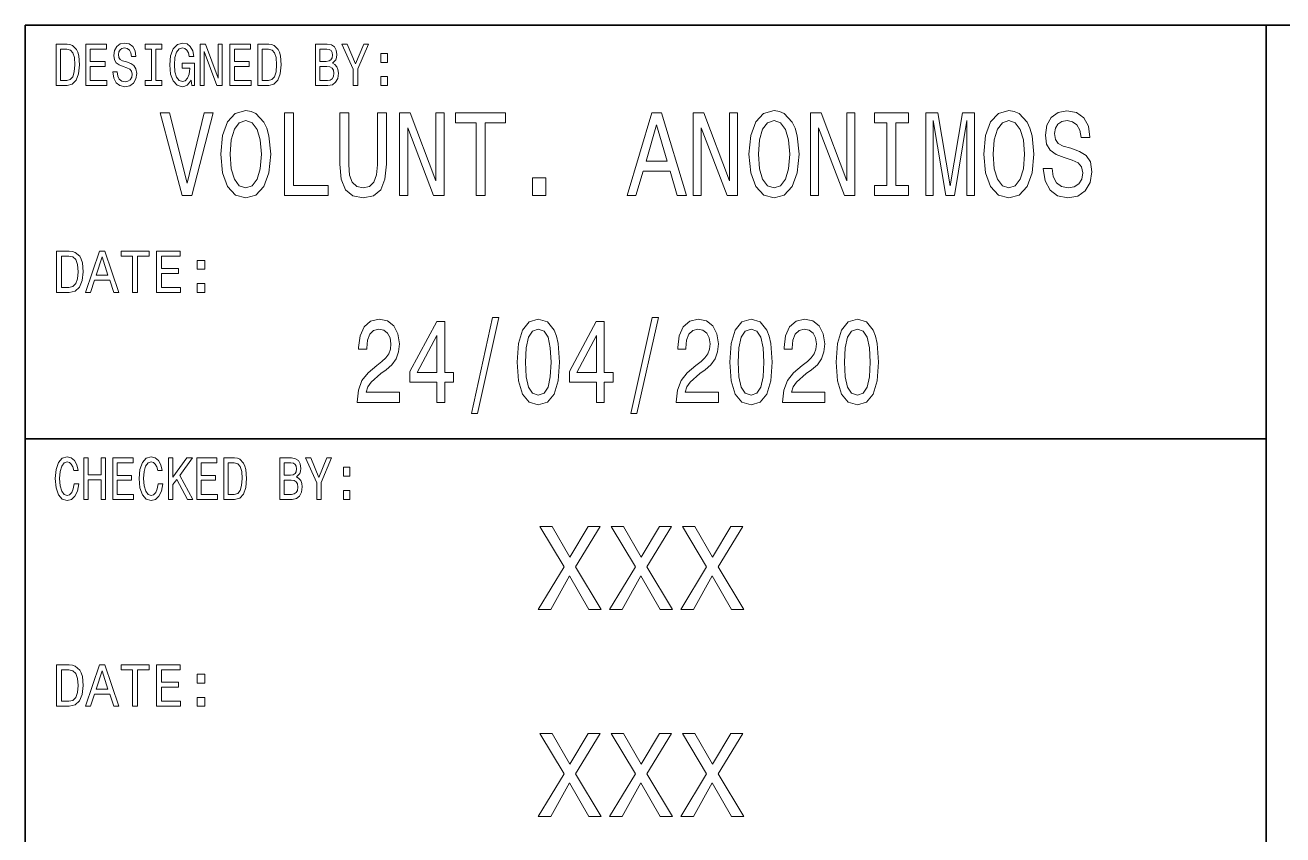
# Model space of a CAD drawing. Extents: x 0 to 594, y 0 to 420.
# Drawn here: x 394 to 439.61, y 40.61 to 69.96 of the extents above; entities that cross this region are included whole.
import ezdxf

# ---------------------------------------------------------------- set-up
doc = ezdxf.new("R2010")
doc.units = 0

msp = doc.modelspace()

# ---------------------------------------------------------------- linework, layer by layer
at = {"color": 7, "lineweight": 35}
for p, q in [((394, 9.96312), (394, 69.96312)), ((394, 69.96312), (584, 69.96312)), ((439, 13.96312), (439, 69.96312)), ((394, 54.96312), (439, 54.96312))]:
    msp.add_line(p, q, dxfattribs=at)
at = {"color": 7, "lineweight": 13}
for points in [[(395.520691, 69.274261), (395.119751, 69.274261), (395.119751, 67.774261), (395.520691, 67.774261), (395.709869, 67.821815), (395.850433, 67.966621), (395.937225, 68.202217), (395.968445, 68.524261), (395.940704, 68.852791), (395.905975, 68.982475), (395.857391, 69.08622), (395.716797, 69.226707), (395.624817, 69.261292)], [(395.508514, 69.094864), (395.640442, 69.062447), (395.730682, 68.96302), (395.784485, 68.785789), (395.801849, 68.524261), (395.782745, 68.271378), (395.728943, 68.094147), (395.636963, 67.988235), (395.508514, 67.953659), (395.281158, 67.953659), (395.281158, 69.094864)], [(396.202759, 67.774261), (396.966431, 67.774261), (396.966431, 67.955818), (396.362427, 67.955818), (396.362427, 68.463745), (396.900482, 68.463745), (396.900482, 68.643135), (396.362427, 68.643135), (396.362427, 69.092705), (396.952545, 69.092705), (396.952545, 69.274261), (396.202759, 69.274261)], [(397.33783, 68.269218), (397.179901, 68.269218), (397.2146, 68.040115), (397.301392, 67.871521), (397.435028, 67.769936), (397.61554, 67.733192), (397.794312, 67.767776), (397.927948, 67.862877), (398.013, 68.012016), (398.04422, 68.208702), (398.018188, 68.385933), (397.945313, 68.500488), (397.827271, 68.576134), (397.669342, 68.632332), (397.533966, 68.673393), (397.445435, 68.720947), (397.395111, 68.790115), (397.379486, 68.898178), (397.395111, 68.995445), (397.440247, 69.068932), (397.509674, 69.118645), (397.605133, 69.135933), (397.702301, 69.114319), (397.778687, 69.055962), (397.82901, 68.958702), (397.853302, 68.826859), (398.011261, 68.826859), (398.011261, 68.831177), (397.98349, 69.034348), (397.901917, 69.185646), (397.773468, 69.280746), (397.599915, 69.313164), (397.443726, 69.280746), (397.322235, 69.189964), (397.24411, 69.049477), (397.216339, 68.86792), (397.238922, 68.705818), (397.304871, 68.595589), (397.408997, 68.522102), (397.551331, 68.465904), (397.691895, 68.416191), (397.79776, 68.368645), (397.862, 68.299477), (397.884552, 68.187088), (397.863739, 68.072533), (397.809937, 67.986076), (397.728363, 67.932045), (397.622467, 67.914749), (397.504456, 67.93853), (397.414215, 68.00769), (397.356934, 68.120079)], [(398.577057, 67.955818), (398.354889, 67.955818), (398.354889, 67.774261), (398.958893, 67.774261), (398.958893, 67.955818), (398.736725, 67.955818), (398.736725, 69.092705), (398.958893, 69.092705), (398.958893, 69.274261), (398.354889, 69.274261), (398.354889, 69.092705), (398.577057, 69.092705)], [(400.019318, 67.975273), (400.048828, 67.774261), (400.13562, 67.774261), (400.13562, 68.584778), (399.696503, 68.584778), (399.696503, 68.401062), (399.967255, 68.401062), (399.967255, 68.388092), (399.946442, 68.189247), (399.8909, 68.042274), (399.805847, 67.949333), (399.699982, 67.919075), (399.58197, 67.957977), (399.48996, 68.074692), (399.430969, 68.267059), (399.410126, 68.530746), (399.42923, 68.792274), (399.488251, 68.984634), (399.58197, 69.101349), (399.708649, 69.142418), (399.795441, 69.120804), (399.866608, 69.060287), (399.918671, 68.958702), (399.948181, 68.822533), (400.119995, 68.822533), (400.07486, 69.030022), (399.989838, 69.185646), (399.870056, 69.280746), (399.719086, 69.315331), (399.52121, 69.261292), (399.371948, 69.103516), (399.276489, 68.85495), (399.24353, 68.524261), (399.276489, 68.191406), (399.371948, 67.942848), (399.512543, 67.785065), (399.689575, 67.733192), (399.788483, 67.750488), (399.877014, 67.793716), (399.953369, 67.869362)], [(400.35083, 67.774261), (400.494873, 67.774261), (400.494873, 69.004089), (400.956543, 67.774261), (401.142242, 67.774261), (401.142242, 69.274261), (400.99646, 69.274261), (400.99646, 68.044434), (400.540009, 69.274261), (400.35083, 69.274261)], [(401.42688, 67.774261), (402.190552, 67.774261), (402.190552, 67.955818), (401.586578, 67.955818), (401.586578, 68.463745), (402.124603, 68.463745), (402.124603, 68.643135), (401.586578, 68.643135), (401.586578, 69.092705), (402.176666, 69.092705), (402.176666, 69.274261), (401.42688, 69.274261)], [(402.834442, 69.274261), (402.433533, 69.274261), (402.433533, 67.774261), (402.834442, 67.774261), (403.023621, 67.821815), (403.164215, 67.966621), (403.251007, 68.202217), (403.282227, 68.524261), (403.254456, 68.852791), (403.219757, 68.982475), (403.171173, 69.08622), (403.030579, 69.226707), (402.938599, 69.261292)], [(402.822296, 69.094864), (402.954224, 69.062447), (403.044464, 68.96302), (403.098267, 68.785789), (403.115631, 68.524261), (403.096527, 68.271378), (403.042725, 68.094147), (402.950745, 67.988235), (402.822296, 67.953659), (402.59494, 67.953659), (402.59494, 69.094864)], [(405.142792, 68.584778), (405.264282, 68.710144), (405.295532, 68.794434), (405.305939, 68.898178), (405.283386, 69.060287), (405.215698, 69.177002), (405.106354, 69.248322), (404.953613, 69.274261), (404.524933, 69.274261), (404.524933, 67.774261), (404.977905, 67.774261), (405.139313, 67.80452), (405.259064, 67.893135), (405.33371, 68.03363), (405.359741, 68.223831), (405.344116, 68.351349), (405.30246, 68.45726), (405.234772, 68.535065)], [(404.920624, 68.651787), (404.684601, 68.651787), (404.684601, 69.094864), (404.934509, 69.094864), (405.028259, 69.081902), (405.094208, 69.042992), (405.134125, 68.97599), (405.14801, 68.876564), (405.132385, 68.777145), (405.090729, 68.707977), (405.019562, 68.664749)], [(406.060913, 67.774261), (406.060913, 68.381607), (406.456635, 69.276421), (406.276123, 69.276421), (405.97934, 68.565331), (405.679077, 69.276421), (405.48645, 69.276421), (405.899506, 68.368645), (405.899506, 67.774261)], [(406.895752, 68.612877), (407.135254, 68.612877), (407.135254, 68.934921), (406.895752, 68.934921)], [(404.958832, 67.953659), (404.684601, 67.953659), (404.684601, 68.47023), (404.943207, 68.47023), (405.052551, 68.455101), (405.130646, 68.409706), (405.17749, 68.331902), (405.193115, 68.219505), (405.17749, 68.100632), (405.134125, 68.018501), (405.061218, 67.968788)], [(406.895752, 67.774261), (407.135254, 67.774261), (407.135254, 68.096306), (406.895752, 68.096306)], [(400.485901, 66.787613), (399.870636, 64.232857), (399.237701, 66.787613), (398.901764, 66.787613), (399.693848, 63.783291), (400.047455, 63.783291), (400.821838, 66.787613)], [(401.090576, 65.283295), (401.154236, 64.60894), (401.338104, 64.111824), (401.624512, 63.804905), (401.999329, 63.701157), (402.370605, 63.804905), (402.660583, 64.111824), (402.840912, 64.60894), (402.908081, 65.283295), (402.840912, 65.953323), (402.763123, 66.225655), (402.660583, 66.450439), (402.370605, 66.757355), (402.193817, 66.835167), (401.999329, 66.865425), (401.620972, 66.757355), (401.334564, 66.454758), (401.154236, 65.957642)], [(403.410217, 63.783291), (404.987274, 63.783291), (404.987274, 64.1464), (403.735535, 64.1464), (403.735535, 66.783295), (403.410217, 66.783295)], [(405.411591, 64.9245), (405.46109, 64.384155), (405.616699, 63.999428), (405.878357, 63.778969), (406.256714, 63.701157), (406.631531, 63.778969), (406.893188, 63.999428), (407.048767, 64.379829), (407.101807, 64.9245), (407.101807, 66.783295), (406.77298, 66.783295), (406.77298, 64.902885), (406.74115, 64.535454), (406.64566, 64.271767), (406.483002, 64.116142), (406.256714, 64.06427), (406.023315, 64.116142), (405.860657, 64.271767), (405.765198, 64.531128), (405.736908, 64.902885), (405.736908, 66.783295), (405.411591, 66.783295)], [(407.579193, 63.783291), (407.872681, 63.783291), (407.872681, 66.242943), (408.813263, 63.783291), (409.19162, 63.783291), (409.19162, 66.783295), (408.894592, 66.783295), (408.894592, 64.323639), (407.9646, 66.783295), (407.579193, 66.783295)], [(410.35141, 63.783291), (410.676727, 63.783291), (410.676727, 66.420181), (411.419312, 66.420181), (411.419312, 66.783295), (409.605316, 66.783295), (409.605316, 66.420181), (410.35141, 66.420181)], [(415.825195, 63.783291), (416.150513, 63.783291), (416.40863, 64.665138), (417.388123, 64.665138), (417.64624, 63.783291), (417.978638, 63.783291), (417.080475, 66.787613), (416.719788, 66.787613)], [(418.222595, 63.783291), (418.516113, 63.783291), (418.516113, 66.242943), (419.456696, 63.783291), (419.835022, 63.783291), (419.835022, 66.783295), (419.538025, 66.783295), (419.538025, 64.323639), (418.608032, 66.783295), (418.222595, 66.783295)], [(420.248749, 65.283295), (420.312408, 64.60894), (420.496277, 64.111824), (420.782684, 63.804905), (421.157501, 63.701157), (421.528809, 63.804905), (421.818756, 64.111824), (421.999084, 64.60894), (422.066284, 65.283295), (421.999084, 65.953323), (421.921295, 66.225655), (421.818756, 66.450439), (421.528809, 66.757355), (421.35199, 66.835167), (421.157501, 66.865425), (420.779144, 66.757355), (420.492737, 66.454758), (420.312408, 65.957642)], [(422.47998, 63.783291), (422.773468, 63.783291), (422.773468, 66.242943), (423.71405, 63.783291), (424.092407, 63.783291), (424.092407, 66.783295), (423.79538, 66.783295), (423.79538, 64.323639), (422.865417, 66.783295), (422.47998, 66.783295)], [(425.252228, 64.1464), (424.799622, 64.1464), (424.799622, 63.783291), (426.030151, 63.783291), (426.030151, 64.1464), (425.577545, 64.1464), (425.577545, 66.420181), (426.030151, 66.420181), (426.030151, 66.783295), (424.799622, 66.783295), (424.799622, 66.420181), (425.252228, 66.420181)], [(426.659576, 63.783291), (426.931854, 63.783291), (426.931854, 66.506638), (427.39151, 63.783291), (427.695618, 63.783291), (428.151764, 66.506638), (428.151764, 63.783291), (428.427582, 63.783291), (428.427582, 66.783295), (427.996185, 66.783295), (427.543579, 64.137756), (427.094482, 66.783295), (426.659576, 66.783295)], [(428.763489, 65.283295), (428.827148, 64.60894), (429.011017, 64.111824), (429.297424, 63.804905), (429.672272, 63.701157), (430.043549, 63.804905), (430.333496, 64.111824), (430.513824, 64.60894), (430.581024, 65.283295), (430.513824, 65.953323), (430.436035, 66.225655), (430.333496, 66.450439), (430.043549, 66.757355), (429.86673, 66.835167), (429.672272, 66.865425), (429.293915, 66.757355), (429.007477, 66.454758), (428.827148, 65.957642)], [(431.242249, 64.773201), (430.920471, 64.773201), (430.991211, 64.314995), (431.167999, 63.977814), (431.440277, 63.774647), (431.808014, 63.701157), (432.172241, 63.770321), (432.444519, 63.960526), (432.617767, 64.258797), (432.681427, 64.652168), (432.628387, 65.006638), (432.479858, 65.235741), (432.23941, 65.387039), (431.917633, 65.499428), (431.641815, 65.581558), (431.461487, 65.676666), (431.358948, 65.814995), (431.327118, 66.031128), (431.358948, 66.225655), (431.450867, 66.372627), (431.592316, 66.472054), (431.786804, 66.506638), (431.984802, 66.463409), (432.140411, 66.346695), (432.24295, 66.152168), (432.29245, 65.888481), (432.614227, 65.888481), (432.614227, 65.897125), (432.557648, 66.303467), (432.391449, 66.606056), (432.129791, 66.796257), (431.776184, 66.861099), (431.457947, 66.796257), (431.210419, 66.6147), (431.0513, 66.333725), (430.99472, 65.970612), (431.04071, 65.6464), (431.175079, 65.425941), (431.387238, 65.278969), (431.677185, 65.166573), (431.963593, 65.067154), (432.179291, 64.972054), (432.31012, 64.833725), (432.35611, 64.60894), (432.31366, 64.379829), (432.204041, 64.206924), (432.037872, 64.098854), (431.822174, 64.06427), (431.581726, 64.111824), (431.397827, 64.250153), (431.281158, 64.47493)], [(401.430023, 65.283295), (401.468933, 65.806343), (401.585632, 66.191071), (401.765961, 66.4245), (401.999329, 66.506638), (402.229187, 66.4245), (402.409515, 66.186752), (402.526215, 65.802025), (402.568634, 65.283295), (402.526215, 64.760239), (402.409515, 64.375511), (402.229187, 64.142082), (401.999329, 64.06427), (401.765961, 64.142082), (401.585632, 64.375511), (401.468933, 64.755913)], [(416.52179, 65.03257), (416.900146, 66.355339), (417.278503, 65.03257)], [(420.588196, 65.283295), (420.627106, 65.806343), (420.743805, 66.191071), (420.924133, 66.4245), (421.157501, 66.506638), (421.38736, 66.4245), (421.567688, 66.186752), (421.684387, 65.802025), (421.726807, 65.283295), (421.684387, 64.760239), (421.567688, 64.375511), (421.38736, 64.142082), (421.157501, 64.06427), (420.924133, 64.142082), (420.743805, 64.375511), (420.627106, 64.755913)], [(429.102966, 65.283295), (429.141846, 65.806343), (429.258545, 66.191071), (429.438873, 66.4245), (429.672272, 66.506638), (429.9021, 66.4245), (430.082428, 66.186752), (430.199127, 65.802025), (430.241547, 65.283295), (430.199127, 64.760239), (430.082428, 64.375511), (429.9021, 64.142082), (429.672272, 64.06427), (429.438873, 64.142082), (429.258545, 64.375511), (429.141846, 64.755913)], [(412.398773, 63.783291), (412.886749, 63.783291), (412.886749, 64.427383), (412.398773, 64.427383)], [(395.595245, 61.774254), (395.136902, 61.774254), (395.136902, 60.274254), (395.595245, 60.274254), (395.811523, 60.321804), (395.972229, 60.466618), (396.071442, 60.702209), (396.107147, 61.024254), (396.075409, 61.352783), (396.035736, 61.482468), (395.980164, 61.586212), (395.819458, 61.726704), (395.714294, 61.761284)], [(395.58136, 61.59486), (395.732147, 61.562439), (395.835327, 61.463017), (395.896851, 61.285782), (395.916687, 61.024254), (395.894836, 60.771374), (395.833344, 60.594139), (395.72818, 60.488232), (395.58136, 60.453648), (395.321442, 60.453648), (395.321442, 61.59486)], [(396.188507, 60.274254), (396.371033, 60.274254), (396.5159, 60.715176), (397.065491, 60.715176), (397.210358, 60.274254), (397.396851, 60.274254), (396.892883, 61.776417), (396.690491, 61.776417)], [(397.894867, 60.274254), (398.077423, 60.274254), (398.077423, 61.592697), (398.49408, 61.592697), (398.49408, 61.774254), (397.476227, 61.774254), (397.476227, 61.592697), (397.894867, 61.592697)], [(398.763947, 60.274254), (399.636963, 60.274254), (399.636963, 60.455811), (398.946472, 60.455811), (398.946472, 60.963734), (399.561554, 60.963734), (399.561554, 61.143131), (398.946472, 61.143131), (398.946472, 61.592697), (399.621094, 61.592697), (399.621094, 61.774254), (398.763947, 61.774254)], [(396.579376, 60.898895), (396.791687, 61.560276), (397.003998, 60.898895)], [(400.238159, 61.112869), (400.511963, 61.112869), (400.511963, 61.434917), (400.238159, 61.434917)], [(400.238159, 60.274254), (400.511963, 60.274254), (400.511963, 60.596298), (400.238159, 60.596298)], [(406.042023, 56.283291), (407.569916, 56.283291), (407.569916, 56.655048), (406.362335, 56.655048), (406.429596, 56.858219), (406.544922, 57.026806), (406.900452, 57.333725), (407.089447, 57.463406), (407.300873, 57.649284), (407.451416, 57.865425), (407.537903, 58.120468), (407.569916, 58.410091), (407.515472, 58.773205), (407.364929, 59.058506), (407.134308, 59.240063), (406.836395, 59.304905), (406.5289, 59.231419), (406.295074, 59.028248), (406.144531, 58.704041), (406.093262, 58.276085), (406.093262, 58.215569), (406.384766, 58.215569), (406.384766, 58.250149), (406.413574, 58.544098), (406.500061, 58.760235), (406.637817, 58.898563), (406.820374, 58.946114), (407.006165, 58.902889), (407.143921, 58.794819), (407.233582, 58.626232), (407.265625, 58.414413), (407.243195, 58.215569), (407.182343, 58.046978), (407.079834, 57.900005), (406.938904, 57.770321), (406.749908, 57.631992), (406.436005, 57.363983), (406.214996, 57.078678), (406.083649, 56.732857), (406.042023, 56.296261)], [(410.180511, 55.881275), (410.40152, 55.881275), (411.176697, 59.365425), (410.952484, 59.365425)], [(411.836548, 57.748711), (411.884613, 57.070034), (412.035156, 56.585884), (412.275391, 56.291935), (412.608521, 56.196835), (412.938446, 56.291935), (413.17868, 56.585884), (413.326019, 57.070034), (413.377289, 57.748711), (413.326019, 58.423061), (413.265167, 58.691071), (413.17868, 58.911533), (412.938446, 59.205482), (412.608521, 59.304905), (412.275391, 59.205482), (412.035156, 58.907211), (411.884613, 58.423061)], [(415.965424, 55.881275), (416.186462, 55.881275), (416.961609, 59.365425), (416.737396, 59.365425)], [(417.611877, 56.283291), (419.139771, 56.283291), (419.139771, 56.655048), (417.93219, 56.655048), (417.999451, 56.858219), (418.114777, 57.026806), (418.470306, 57.333725), (418.659302, 57.463406), (418.870728, 57.649284), (419.021271, 57.865425), (419.107758, 58.120468), (419.139771, 58.410091), (419.085327, 58.773205), (418.934784, 59.058506), (418.704163, 59.240063), (418.40625, 59.304905), (418.098755, 59.231419), (417.864929, 59.028248), (417.714355, 58.704041), (417.663116, 58.276085), (417.663116, 58.215569), (417.95462, 58.215569), (417.95462, 58.250149), (417.983429, 58.544098), (418.069916, 58.760235), (418.207642, 58.898563), (418.390228, 58.946114), (418.576019, 58.902889), (418.713745, 58.794819), (418.803436, 58.626232), (418.83548, 58.414413), (418.813049, 58.215569), (418.752197, 58.046978), (418.649689, 57.900005), (418.508759, 57.770321), (418.319763, 57.631992), (418.005859, 57.363983), (417.784851, 57.078678), (417.653503, 56.732857), (417.611877, 56.296261)], [(419.549774, 57.748711), (419.597839, 57.070034), (419.748383, 56.585884), (419.988617, 56.291935), (420.321747, 56.196835), (420.651672, 56.291935), (420.891907, 56.585884), (421.039246, 57.070034), (421.090515, 57.748711), (421.039246, 58.423061), (420.978394, 58.691071), (420.891907, 58.911533), (420.651672, 59.205482), (420.321747, 59.304905), (419.988617, 59.205482), (419.748383, 58.907211), (419.597839, 58.423061)], [(421.468475, 56.283291), (422.996399, 56.283291), (422.996399, 56.655048), (421.788788, 56.655048), (421.856079, 56.858219), (421.971375, 57.026806), (422.326935, 57.333725), (422.51593, 57.463406), (422.727325, 57.649284), (422.877869, 57.865425), (422.964355, 58.120468), (422.996399, 58.410091), (422.941956, 58.773205), (422.791382, 59.058506), (422.56076, 59.240063), (422.262878, 59.304905), (421.955353, 59.231419), (421.721527, 59.028248), (421.570984, 58.704041), (421.519745, 58.276085), (421.519745, 58.215569), (421.811218, 58.215569), (421.811218, 58.250149), (421.840057, 58.544098), (421.926544, 58.760235), (422.06427, 58.898563), (422.246857, 58.946114), (422.432648, 58.902889), (422.570374, 58.794819), (422.660065, 58.626232), (422.692108, 58.414413), (422.669678, 58.215569), (422.608826, 58.046978), (422.506317, 57.900005), (422.365356, 57.770321), (422.176392, 57.631992), (421.862488, 57.363983), (421.641449, 57.078678), (421.510132, 56.732857), (421.468475, 56.296261)], [(423.406403, 57.748711), (423.454437, 57.070034), (423.605011, 56.585884), (423.845245, 56.291935), (424.178375, 56.196835), (424.508301, 56.291935), (424.748535, 56.585884), (424.895874, 57.070034), (424.947113, 57.748711), (424.895874, 58.423061), (424.835022, 58.691071), (424.748535, 58.911533), (424.508301, 59.205482), (424.178375, 59.304905), (423.845245, 59.205482), (423.605011, 58.907211), (423.454437, 58.423061)], [(408.92807, 56.283291), (409.21637, 56.283291), (409.21637, 57.026806), (409.533478, 57.026806), (409.533478, 57.372627), (409.21637, 57.372627), (409.21637, 59.218449), (408.924866, 59.218449), (407.951111, 57.407211), (407.951111, 57.026806), (408.92807, 57.026806)], [(412.144043, 57.748711), (412.169678, 58.271763), (412.249756, 58.647842), (412.39389, 58.868305), (412.608521, 58.946114), (412.819916, 58.868305), (412.964081, 58.647842), (413.044159, 58.271763), (413.069763, 57.748711), (413.044159, 57.221333), (412.964081, 56.845249), (412.819916, 56.62479), (412.608521, 56.551304), (412.39389, 56.62479), (412.249756, 56.845249), (412.169678, 57.221333)], [(414.713013, 56.283291), (415.001282, 56.283291), (415.001282, 57.026806), (415.31839, 57.026806), (415.31839, 57.372627), (415.001282, 57.372627), (415.001282, 59.218449), (414.709808, 59.218449), (413.736023, 57.407211), (413.736023, 57.026806), (414.713013, 57.026806)], [(419.8573, 57.748711), (419.882904, 58.271763), (419.962982, 58.647842), (420.107147, 58.868305), (420.321747, 58.946114), (420.533173, 58.868305), (420.677307, 58.647842), (420.757385, 58.271763), (420.78302, 57.748711), (420.757385, 57.221333), (420.677307, 56.845249), (420.533173, 56.62479), (420.321747, 56.551304), (420.107147, 56.62479), (419.962982, 56.845249), (419.882904, 57.221333)], [(423.713898, 57.748711), (423.739532, 58.271763), (423.819611, 58.647842), (423.963745, 58.868305), (424.178375, 58.946114), (424.389771, 58.868305), (424.533905, 58.647842), (424.613983, 58.271763), (424.639618, 57.748711), (424.613983, 57.221333), (424.533905, 56.845249), (424.389771, 56.62479), (424.178375, 56.551304), (423.963745, 56.62479), (423.819611, 56.845249), (423.739532, 57.221333)], [(408.220184, 57.372627), (408.92807, 58.71701), (408.92807, 57.372627)], [(414.005096, 57.372627), (414.713013, 58.71701), (414.713013, 57.372627)], [(395.780548, 53.33189), (395.746857, 53.150333), (395.691223, 53.020653), (395.613647, 52.940681), (395.522614, 52.914745), (395.413055, 52.953648), (395.327057, 53.070362), (395.269745, 53.260567), (395.25119, 53.524254), (395.269745, 53.785782), (395.325378, 53.978146), (395.411346, 54.09486), (395.522614, 54.135925), (395.603546, 54.114311), (395.672668, 54.053791), (395.726624, 53.956532), (395.763702, 53.822525), (395.923859, 53.822525), (395.873291, 54.027855), (395.785614, 54.183475), (395.665924, 54.280739), (395.522614, 54.315319), (395.343933, 54.261284), (395.207367, 54.109989), (395.11969, 53.861431), (395.089355, 53.524254), (395.11969, 53.187077), (395.207367, 52.938519), (395.343933, 52.785061), (395.522614, 52.733189), (395.679413, 52.774254), (395.805847, 52.888805), (395.895203, 53.076847), (395.942413, 53.33189)], [(396.131226, 52.774254), (396.288025, 52.774254), (396.288025, 53.478867), (396.756683, 53.478867), (396.756683, 52.774254), (396.911774, 52.774254), (396.911774, 54.274254), (396.756683, 54.274254), (396.756683, 53.662582), (396.288025, 53.662582), (396.288025, 54.274254), (396.131226, 54.274254)], [(397.183228, 52.774254), (397.924988, 52.774254), (397.924988, 52.955811), (397.338318, 52.955811), (397.338318, 53.463734), (397.860931, 53.463734), (397.860931, 53.643131), (397.338318, 53.643131), (397.338318, 54.092697), (397.911499, 54.092697), (397.911499, 54.274254), (397.183228, 54.274254)], [(398.825256, 53.33189), (398.791534, 53.150333), (398.735901, 53.020653), (398.658356, 52.940681), (398.567322, 52.914745), (398.457733, 52.953648), (398.371765, 53.070362), (398.314453, 53.260567), (398.295898, 53.524254), (398.314453, 53.785782), (398.370087, 53.978146), (398.456055, 54.09486), (398.567322, 54.135925), (398.648254, 54.114311), (398.717377, 54.053791), (398.771301, 53.956532), (398.808411, 53.822525), (398.968567, 53.822525), (398.917969, 54.027855), (398.830322, 54.183475), (398.710632, 54.280739), (398.567322, 54.315319), (398.388611, 54.261284), (398.252075, 54.109989), (398.164398, 53.861431), (398.134064, 53.524254), (398.164398, 53.187077), (398.252075, 52.938519), (398.388611, 52.785061), (398.567322, 52.733189), (398.724121, 52.774254), (398.850555, 52.888805), (398.939911, 53.076847), (398.987091, 53.33189)], [(399.201202, 52.774254), (399.356323, 52.774254), (399.356323, 53.308117), (399.494568, 53.498318), (399.88736, 52.774254), (400.076172, 52.774254), (399.604126, 53.643131), (400.062683, 54.274254), (399.857025, 54.274254), (399.356323, 53.580448), (399.356323, 54.274254), (399.201202, 54.274254)], [(400.227905, 52.774254), (400.969696, 52.774254), (400.969696, 52.955811), (400.383026, 52.955811), (400.383026, 53.463734), (400.90564, 53.463734), (400.90564, 53.643131), (400.383026, 53.643131), (400.383026, 54.092697), (400.956207, 54.092697), (400.956207, 54.274254), (400.227905, 54.274254)], [(401.595154, 54.274254), (401.205719, 54.274254), (401.205719, 52.774254), (401.595154, 52.774254), (401.778931, 52.821804), (401.915466, 52.966618), (401.999756, 53.202209), (402.030121, 53.524254), (402.003143, 53.852783), (401.969421, 53.982468), (401.922211, 54.086212), (401.785675, 54.226704), (401.69632, 54.261284)], [(403.837372, 53.584774), (403.955383, 53.710133), (403.985748, 53.794426), (403.99585, 53.898174), (403.973938, 54.060276), (403.908173, 54.176991), (403.801971, 54.248318), (403.653625, 54.274254), (403.237213, 54.274254), (403.237213, 52.774254), (403.677216, 52.774254), (403.834015, 52.804512), (403.950317, 52.893131), (404.022827, 53.033619), (404.048126, 53.22382), (404.032928, 53.351345), (403.992493, 53.457253), (403.926727, 53.535061)], [(404.729218, 52.774254), (404.729218, 53.381603), (405.113586, 54.276417), (404.938263, 54.276417), (404.649963, 53.565319), (404.358307, 54.276417), (404.171173, 54.276417), (404.572418, 53.368633), (404.572418, 52.774254)], [(401.583344, 54.09486), (401.711487, 54.062439), (401.799164, 53.963017), (401.85141, 53.785782), (401.868286, 53.524254), (401.849731, 53.271374), (401.797455, 53.094139), (401.708099, 52.988232), (401.583344, 52.953648), (401.362518, 52.953648), (401.362518, 54.09486)], [(403.621582, 53.651775), (403.392303, 53.651775), (403.392303, 54.09486), (403.635071, 54.09486), (403.726105, 54.08189), (403.790161, 54.042984), (403.828949, 53.975983), (403.842438, 53.87656), (403.827271, 53.777134), (403.786804, 53.70797), (403.717682, 53.664745)], [(405.5401, 53.612869), (405.772766, 53.612869), (405.772766, 53.934917), (405.5401, 53.934917)], [(403.658661, 52.953648), (403.392303, 52.953648), (403.392303, 53.470219), (403.643494, 53.470219), (403.749725, 53.45509), (403.825562, 53.409702), (403.871094, 53.33189), (403.886261, 53.219498), (403.871094, 53.100624), (403.828949, 53.01849), (403.758148, 52.968777)], [(405.5401, 52.774254), (405.772766, 52.774254), (405.772766, 53.096298), (405.5401, 53.096298)], [(412.607849, 48.783291), (413.059021, 48.783291), (413.742218, 49.99799), (414.438293, 48.783291), (414.893768, 48.783291), (413.961334, 50.326519), (414.846497, 51.787613), (414.412506, 51.787613), (413.755096, 50.676662), (413.110565, 51.787613), (412.659393, 51.787613), (413.540253, 50.322197)], [(415.194519, 48.783291), (415.645691, 48.783291), (416.328888, 49.99799), (417.024994, 48.783291), (417.480438, 48.783291), (416.548035, 50.326519), (417.433167, 51.787613), (416.999207, 51.787613), (416.341797, 50.676662), (415.697266, 51.787613), (415.246094, 51.787613), (416.126953, 50.322197)], [(417.781219, 48.783291), (418.232391, 48.783291), (418.915588, 49.99799), (419.611664, 48.783291), (420.067139, 48.783291), (419.134735, 50.326519), (420.019867, 51.787613), (419.585907, 51.787613), (418.928467, 50.676662), (418.283966, 51.787613), (417.832794, 51.787613), (418.713623, 50.322197)], [(395.595245, 46.774254), (395.136902, 46.774254), (395.136902, 45.274254), (395.595245, 45.274254), (395.811523, 45.321804), (395.972229, 45.466618), (396.071442, 45.702209), (396.107147, 46.024254), (396.075409, 46.352783), (396.035736, 46.482468), (395.980164, 46.586212), (395.819458, 46.726704), (395.714294, 46.761284)], [(395.58136, 46.59486), (395.732147, 46.562439), (395.835327, 46.463017), (395.896851, 46.285782), (395.916687, 46.024254), (395.894836, 45.771374), (395.833344, 45.594139), (395.72818, 45.488232), (395.58136, 45.453648), (395.321442, 45.453648), (395.321442, 46.59486)], [(396.188507, 45.274254), (396.371033, 45.274254), (396.5159, 45.715176), (397.065491, 45.715176), (397.210358, 45.274254), (397.396851, 45.274254), (396.892883, 46.776417), (396.690491, 46.776417)], [(396.579376, 45.898895), (396.791687, 46.560276), (397.003998, 45.898895)], [(397.894867, 45.274254), (398.077423, 45.274254), (398.077423, 46.592697), (398.49408, 46.592697), (398.49408, 46.774254), (397.476227, 46.774254), (397.476227, 46.592697), (397.894867, 46.592697)], [(398.763947, 45.274254), (399.636963, 45.274254), (399.636963, 45.455811), (398.946472, 45.455811), (398.946472, 45.963734), (399.561554, 45.963734), (399.561554, 46.143131), (398.946472, 46.143131), (398.946472, 46.592697), (399.621094, 46.592697), (399.621094, 46.774254), (398.763947, 46.774254)], [(400.238159, 46.112869), (400.511963, 46.112869), (400.511963, 46.434917), (400.238159, 46.434917)], [(400.238159, 45.274254), (400.511963, 45.274254), (400.511963, 45.596298), (400.238159, 45.596298)], [(412.607849, 41.283291), (413.059021, 41.283291), (413.742218, 42.49799), (414.438293, 41.283291), (414.893768, 41.283291), (413.961334, 42.826519), (414.846497, 44.287613), (414.412506, 44.287613), (413.755096, 43.176662), (413.110565, 44.287613), (412.659393, 44.287613), (413.540253, 42.822197)], [(415.194519, 41.283291), (415.645691, 41.283291), (416.328888, 42.49799), (417.024994, 41.283291), (417.480438, 41.283291), (416.548035, 42.826519), (417.433167, 44.287613), (416.999207, 44.287613), (416.341797, 43.176662), (415.697266, 44.287613), (415.246094, 44.287613), (416.126953, 42.822197)], [(417.781219, 41.283291), (418.232391, 41.283291), (418.915588, 42.49799), (419.611664, 41.283291), (420.067139, 41.283291), (419.134735, 42.826519), (420.019867, 44.287613), (419.585907, 44.287613), (418.928467, 43.176662), (418.283966, 44.287613), (417.832794, 44.287613), (418.713623, 42.822197)]]:
    msp.add_lwpolyline(points, close=True, dxfattribs=at)

doc.saveas('drawing.dxf')
